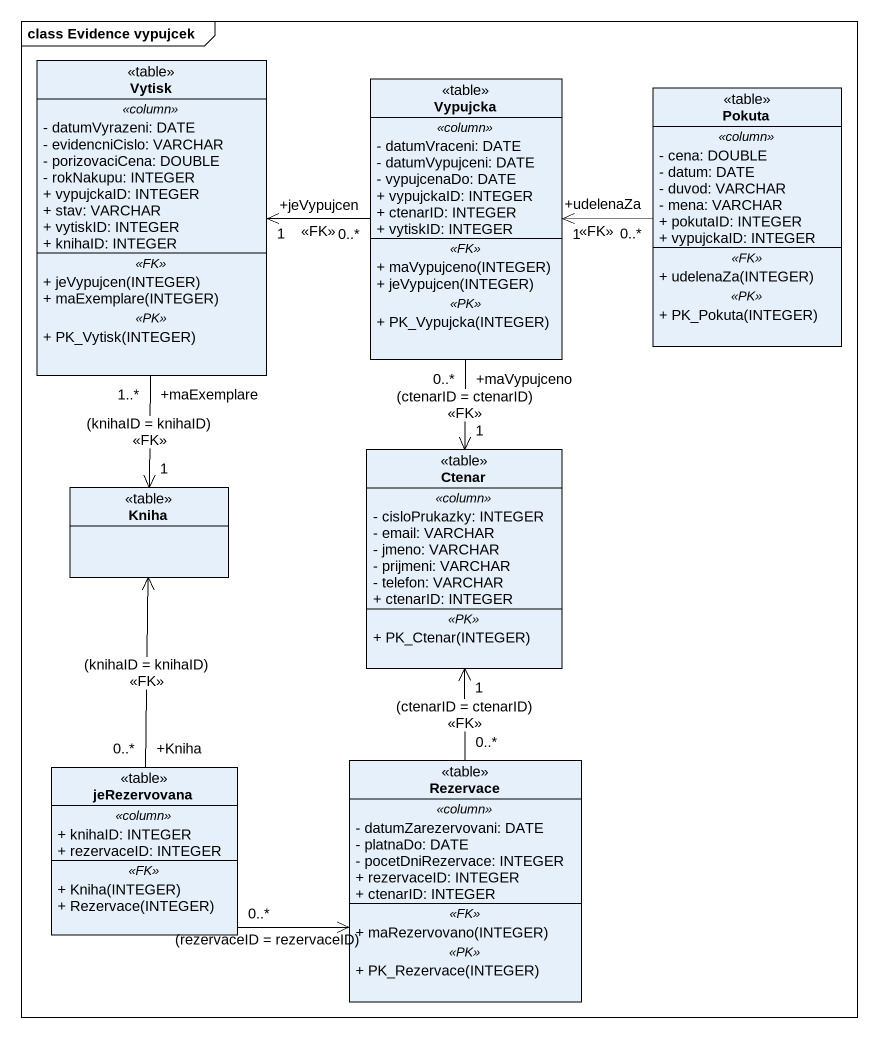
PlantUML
@startuml
mainframe class Evidence vypujcek
hide circle
hide empty members
skinparam classAttributeIconSize 0
class Vytisk <<table>> {
  .. <<column>> ..
  - datumVyrazeni: DATE
  - evidencniCislo: VARCHAR
  - porizovaciCena: DOUBLE
  - rokNakupu: INTEGER
  + vypujckaID: INTEGER
  + stav: VARCHAR
  + vytiskID: INTEGER
  + knihaID: INTEGER
  .. <<FK>> ..
  + jeVypujcen(INTEGER)
  + maExemplare(INTEGER)
  .. <<PK>> ..
  + PK_Vytisk(INTEGER)
}
class Vypujcka <<table>> {
  .. <<column>> ..
  - datumVraceni: DATE
  - datumVypujceni: DATE
  - vypujcenaDo: DATE
  + vypujckaID: INTEGER
  + ctenarID: INTEGER
  + vytiskID: INTEGER
  .. <<FK>> ..
  + maVypujceno(INTEGER)
  + jeVypujcen(INTEGER)
  .. <<PK>> ..
  + PK_Vypujcka(INTEGER)
}
class Pokuta <<table>> {
  .. <<column>> ..
  - cena: DOUBLE
  - datum: DATE
  - duvod: VARCHAR
  - mena: VARCHAR
  + pokutaID: INTEGER
  + vypujckaID: INTEGER
  .. <<FK>> ..
  + udelenaZa(INTEGER)
  .. <<PK>> ..
  + PK_Pokuta(INTEGER)
}
class Kniha <<table>>
class Ctenar <<table>> {
  .. <<column>> ..
  - cisloPrukazky: INTEGER
  - email: VARCHAR
  - jmeno: VARCHAR
  - prijmeni: VARCHAR
  - telefon: VARCHAR
  + ctenarID: INTEGER
  .. <<PK>> ..
  + PK_Ctenar(INTEGER)
}
class jeRezervovana <<table>> {
  .. <<column>> ..
  + knihaID: INTEGER
  + rezervaceID: INTEGER
  .. <<FK>> ..
  + Kniha(INTEGER)
  + Rezervace(INTEGER)
}
class Rezervace <<table>> {
  .. <<column>> ..
  - datumZarezervovani: DATE
  - platnaDo: DATE
  - pocetDniRezervace: INTEGER
  + rezervaceID: INTEGER
  + ctenarID: INTEGER
  .. <<FK>> ..
  + maRezervovano(INTEGER)
  .. <<PK>> ..
  + PK_Rezervace(INTEGER)
}
Vytisk "+maExemplare\n1..*" --> "1" Kniha : (knihaID = knihaID)\n<<FK>>
Vypujcka "+jeVypujcen\n0..*" -left-> "1" Vytisk : <<FK>>
Vypujcka "+maVypujceno\n0..*" --> "1" Ctenar : (ctenarID = ctenarID)\n<<FK>>
Pokuta "+udelenaZa\n0..*" -left-> "1" Vypujcka : <<FK>>
jeRezervovana "+Kniha\n0..*" -up-> Kniha : (knihaID = knihaID)\n<<FK>>
jeRezervovana "0..*" -right-> Rezervace : (rezervaceID = rezervaceID)
Rezervace "0..*" -up-> "1" Ctenar : (ctenarID = ctenarID)\n<<FK>>
@enduml
